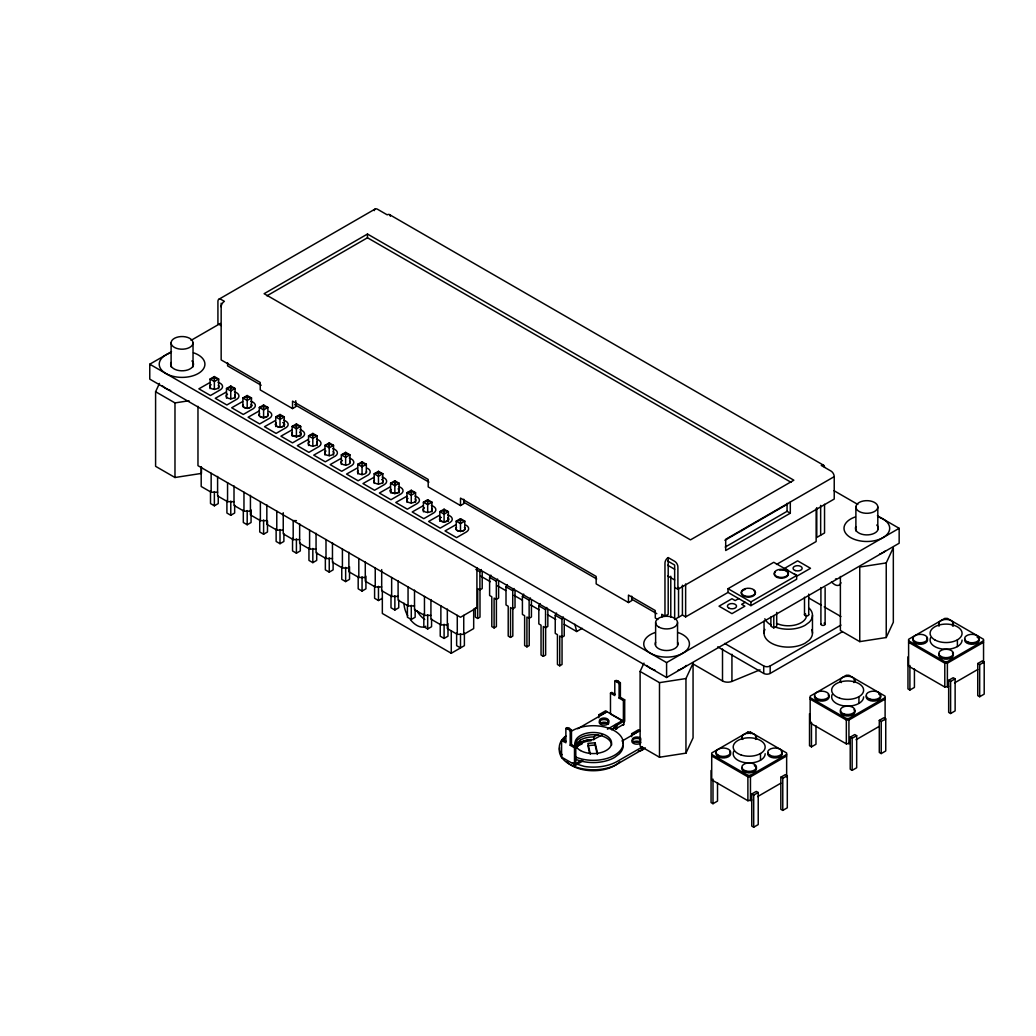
<?xml version="1.0" encoding="UTF-8"?>
<svg xmlns="http://www.w3.org/2000/svg" width="1036" height="1036" viewBox="0 0 1036 1036"><rect width="100%" height="100%" fill="white"/><g stroke="black" fill="none" stroke-linecap="round" stroke-linejoin="round"><path stroke-width="1.5" d="M214.348 379.021L214.374 376.56L218.661 379.034L218.661 388.668M230.756 388.5L230.782 386.04L235.068 388.513L235.068 398.148M251.476 406.008L251.476 397.979L247.19 395.506L247.19 408.482M267.884 415.488L267.884 407.459L263.597 404.985L263.597 417.961M279.979 416.925L280.005 414.465L284.291 416.925L284.291 426.56M296.387 426.392L296.413 423.931L300.699 426.405L300.699 436.039M312.794 435.871L312.833 433.411L317.107 435.884L317.107 445.506M329.202 445.338L329.241 442.877L333.514 445.35L333.514 454.985M345.623 454.817L345.648 452.356L349.922 454.83L349.922 462.859M366.33 472.325L366.33 464.296L362.056 461.823L362.056 474.799M382.75 483.411L382.75 473.776L378.464 471.302L378.464 484.278M394.845 483.229L394.871 480.769L399.158 483.242L399.158 492.877M411.253 492.709L411.279 490.248L415.565 492.722L415.565 502.356M427.661 502.175L427.687 499.728L431.973 502.188L431.973 511.823M444.068 511.654L444.094 509.194L448.381 511.667L448.381 521.302M460.476 521.134L460.502 518.673L464.788 521.147L464.788 529.163M608.495 721.211L607.834 720.59A4.856 2.81 0 0 0 600.116 720.693L599.507 721.341A4.856 2.81 0 0 0 604.169 725.148A4.856 2.81 0 0 0 608.495 721.211L608.598 720.46A4.597 2.655 0 0 0 603.612 718.039L602.447 718.194A4.597 2.655 0 0 0 599.443 720.914A4.597 2.655 0 0 0 603.224 723.296L604.415 723.335A4.597 2.655 0 0 0 608.598 720.46M201.45 467.068L201.45 473.413L174.98 477.505L155.594 466.317L155.594 391.725L159.466 383.385M685.962 753.146L685.962 678.554L693.058 663.26L693.058 737.865L685.962 753.146L659.492 757.238L640.106 746.049L640.106 671.457L643.978 663.118M886.233 637.529L886.233 562.924L893.33 547.643L893.33 622.235L886.233 637.529L859.75 641.621L840.377 630.432L840.377 576.469M479.992 588.862L479.992 617.132L477.7 618.453L477.7 588.616L479.901 589.885L479.901 571.794L481.196 569.554M496.399 598.329L496.399 626.599L494.107 627.933L491.802 626.599L491.802 596.762L489.601 595.48L489.601 577.389L490.883 575.148M494.107 627.933L494.107 598.096L496.322 599.365L496.322 581.274L497.604 579.033M512.82 607.808L512.82 636.078L510.515 637.399L508.21 636.078L508.21 606.241L506.008 604.959L506.008 586.868L507.303 584.628M510.515 637.399L510.515 607.562L512.729 608.844L512.729 590.74L514.011 588.5M529.228 617.275L529.228 645.545L526.923 646.878L524.63 645.545L524.63 615.708L522.416 614.439L522.416 596.335L523.711 594.094M526.923 646.878L526.923 617.042L529.137 618.311L529.137 600.22L530.419 597.979M545.635 626.754L545.635 655.024L543.33 656.345L541.038 655.024L541.038 625.187L538.824 623.905L538.824 605.814L540.119 603.574M543.33 656.345L543.33 626.508L545.545 627.79L545.545 609.686L546.84 607.446M562.043 636.221L562.043 664.49L559.738 665.824L557.446 664.49L557.446 634.654L555.231 633.385L555.231 615.28L556.526 613.04M559.738 665.824L559.738 635.987L561.952 637.257L561.952 619.165L563.247 616.925M597.966 734.653L593.291 736.946A18.272 10.554 0 0 0 580.367 740.041L575.64 744.767L575.64 747.448L580.367 742.721A18.272 10.554 0 0 1 593.291 739.626L602.033 734.99M623.789 722.727L624.695 721.173L624.695 699.831L620.383 697.345L619.088 698.083L619.088 683.669A7.925 4.571 60 0 0 614.788 681.183L614.788 695.596L610.476 693.11L610.476 713.998L623.4 721.457L623.4 700.569L619.088 698.083M218.868 299.262L375.2 209M367.482 234.032L264.115 293.706L690.481 539.873L793.848 480.199L367.482 234.032L367.482 237.762L791.051 482.31M266.912 295.83L367.482 237.762M877.401 515.76L899.157 528.308L899.157 543.24L666.588 677.505L149.767 379.124L149.767 364.206L171.51 351.657M191.051 340.365L220.37 323.439M214.374 376.56L210.088 379.034L210.088 388.668M230.782 386.04L226.495 388.513L226.495 398.148M247.19 395.506L242.903 397.979L242.903 406.008M263.597 404.985L259.324 407.459L259.324 415.488M280.005 414.465L275.731 416.925L275.731 426.56M221.16 303.224L221.16 359.919L260.243 382.478L260.243 389.937L292.541 408.585L295.765 406.721L295.765 400.751M296.413 423.931L292.139 426.405L292.139 436.039M312.833 433.411L308.547 435.884L308.547 445.506M210.502 490.935L210.502 503.561L214.374 505.801L218.246 503.561L218.246 495.661M329.241 442.877L324.954 445.35L324.954 454.985M226.91 500.401L226.91 513.027L230.782 515.268L234.654 513.027L234.654 505.141M345.648 452.356L341.362 454.83L341.362 464.452M243.318 509.88L243.318 522.507L247.19 524.747L251.062 522.507L251.062 509.88M362.056 461.823L357.77 464.296L357.77 473.931M259.725 519.347L259.725 531.986L263.597 534.213L267.482 531.986L267.482 520.927M378.464 471.302L374.177 473.776L374.177 483.411M276.133 528.826L276.133 541.452L280.005 543.693L283.89 541.452L283.89 533.566M394.871 480.769L390.585 483.242L390.585 492.877M292.541 538.293L292.541 550.932L296.413 553.172L300.298 550.932L300.298 543.032M411.279 490.248L406.993 492.722L406.993 502.356M308.948 547.772L308.948 560.398L312.833 562.639L316.705 560.398L316.705 552.512M427.687 499.728L423.413 502.188L423.413 511.823M325.356 557.238L325.356 569.878L329.241 572.118L333.113 569.878L333.113 561.978M444.094 509.194L439.821 511.667L439.821 521.302M292.541 408.585L292.541 401.126L428.205 479.448L428.205 486.92L460.502 505.568L463.74 503.703L463.74 499.222M341.763 566.718L341.763 579.344L345.648 581.585L349.52 579.344L349.52 566.718M460.502 518.673L456.228 521.147L456.228 529.163M358.184 576.184L358.184 588.824L362.056 591.064L365.928 588.824L365.928 576.184M374.592 585.664L374.592 598.29L378.464 600.53L382.336 598.29M390.999 595.143L390.999 607.769L394.871 610.01L398.743 607.769L398.743 599.87M407.407 604.61L407.407 617.249L411.279 619.476L415.151 617.249L415.151 609.349M479.901 589.885L482.206 588.565L482.206 571.626M423.815 614.089L423.815 626.715L427.687 628.956L431.572 626.715L431.572 618.816M496.322 599.365L498.614 598.031L498.614 581.105M440.222 623.555L440.222 636.195L444.094 638.422L447.979 636.195L447.979 623.555M447.332 609.064L447.332 628.58L457.277 634.33L463.74 634.33L473.685 628.58L473.685 609.064M512.729 608.844L515.021 607.51L515.021 590.572M382.336 590.403L382.336 613.467L451.269 653.263L460.308 648.044M456.63 633.035L456.63 645.661L460.502 647.901L464.387 645.661L464.387 633.035M529.137 618.311L531.429 616.99L531.429 600.051M545.545 627.79L547.837 626.456L547.837 609.531M824.539 467.327A4.571 2.642 -60 0 0 821.302 465.462L831.001 471.056A4.571 2.642 60 0 1 834.226 476.651L725.692 539.316L725.692 550.505L790.3 513.208L790.3 502.02M724.915 540.261L787.723 504.001M561.952 637.257L564.244 635.936L564.244 618.997M564.141 624.294L576.676 631.533L582.206 628.334M460.502 505.568L460.502 498.109L596.166 576.43L596.166 583.89L628.463 602.538L631.701 600.673L631.701 596.192M725.213 547.06L787.062 511.344L790.3 513.208M674.656 587.425L677.894 589.29L834.226 499.041L834.226 476.651M661.745 617.275L661.745 614.283L664.97 616.148L668.194 614.283L668.194 557.588L674.656 561.318A4.571 2.642 60 0 1 677.894 566.912L677.894 589.29M728.023 592.424L728.023 588.694L773.762 562.289L796.658 575.511L796.658 579.241L750.919 605.646L728.023 592.424L685.638 616.899L682.413 615.034L674.656 619.502L674.656 565.047L667.663 561.007M776.495 564.439L816.135 541.556L816.135 508.598M738.681 598.588L735.197 600.595L731.96 598.73L719.036 606.189L731.96 613.649L744.884 606.189L741.647 604.325L745.143 602.317M728.023 588.694L750.919 601.916L796.658 575.511M614.788 681.183L616.07 680.432A7.925 4.571 60 0 1 620.383 682.918L620.383 697.345M616.938 681.921L618.233 681.183M619.088 683.669L620.383 682.918M610.476 693.11L611.771 692.372L614.995 694.237M149.767 364.206L666.588 662.587L899.157 528.308M562.367 757.847A1.515 0.881 -60 0 1 561.577 757.109L561.577 740.3L565.876 742.786L565.876 728.399L567.171 727.66A7.343 4.235 60 0 1 571.483 730.147L571.483 744.521L575.783 747.008L575.783 763.571L581.313 760.385M568.039 729.111L569.321 728.36M565.876 728.399A7.343 4.235 60 0 1 570.188 730.885L571.483 730.147M598.847 714.749L605.659 710.813L606.954 711.564L600.142 715.5L598.847 714.749L598.847 717.728M623.4 700.569L624.695 699.831M577.661 728.774L607.07 711.784L623.75 721.263L623.75 724.242A1.826 1.049 60 0 1 622.455 724.993M561.577 740.3L562.872 739.549L566.096 741.413M570.188 730.885L570.188 745.272L571.483 744.521M770.888 617.003L770.888 626.197L773.788 627.881L776.702 626.197L776.702 612.38M570.188 745.272L574.501 747.759L575.783 747.008M607.446 729.189L622.455 720.512M611.771 729.668L614.348 728.178L614.348 726.689L615.643 727.427L615.643 724.449L616.938 725.187L623.75 721.263M611.499 729.525L615.552 727.181M614.348 728.178L615.643 728.917L623.75 724.242M561.577 757.109L575.563 765.19L583.009 760.89M631.662 733.695L638.474 729.771L639.769 730.51L632.957 734.446L631.662 733.695L631.662 736.687M622.312 740.895L639.898 730.73M724.669 643.421L763.713 665.967A4.571 2.642 0 0 0 770.175 665.967L840.947 625.096M642.54 746.814L617.326 761.369A33.981 19.619 0 0 1 584.498 766.446L572.416 762.768M717.702 646.852L763.713 673.426A4.571 2.642 0 0 0 770.175 673.426L842.333 631.766M645.337 747.888L617.326 764.05A33.981 19.619 0 0 1 578.256 767.78A33.981 19.619 0 0 1 559.595 747.616M786.648 776.754L786.648 752.978L750.465 732.089L747.888 732.089L711.706 752.978L711.706 779.836L747.888 800.724L751.76 799.973M711.706 754.467L747.888 775.355L750.465 775.355L786.648 754.467M810.165 697.629L846.334 718.518L848.924 718.518L885.107 697.629M908.611 640.792L944.793 661.667L947.383 661.667L983.552 640.792M786.648 755.956L750.465 776.845L747.888 776.845L711.706 755.956M885.107 699.119L848.924 720.007L846.334 720.007L810.165 699.119M983.552 642.281L947.383 663.169L944.793 663.169L908.611 642.281M711.059 770.512L711.059 802.589L713.001 803.703L717.521 801.087L717.521 782.659M809.517 713.662L809.517 745.739L811.46 746.865L815.98 744.249L815.98 725.822M907.963 656.824L907.963 688.901L909.906 690.015L914.425 687.412L914.425 668.984M751.76 794.003L756.28 791.4L758.222 792.514L758.222 824.591L753.703 827.194L751.76 826.08L751.76 794.003L753.703 795.13L758.222 792.514M780.833 777.22L785.353 774.604L787.295 775.731L787.295 807.808L782.776 810.411L780.833 809.297L780.833 777.22L782.776 778.334L787.295 775.731M850.219 737.166L854.739 734.55L856.681 735.677L856.681 767.754L852.149 770.357L850.219 769.243L850.219 737.166L852.149 738.279L856.681 735.677M879.292 720.383L883.812 717.767L885.741 718.893L885.741 750.97L881.222 753.573L879.292 752.46L879.292 720.383L881.222 721.496L885.741 718.893M948.665 680.328L953.185 677.712L955.127 678.826L955.127 710.903L950.608 713.519L948.665 712.392L948.665 680.328L950.608 681.442L955.127 678.826M977.738 663.532L982.257 660.929L984.2 662.043L984.2 694.12L979.68 696.736L977.738 695.609L977.738 663.532L979.68 664.659L984.2 662.043M757.653 796.58L780.833 783.19M885.107 719.903L885.107 696.14L848.924 675.252L846.334 675.252L810.165 696.14L810.165 722.986L846.334 743.874L850.219 743.136M856.099 739.73L879.292 726.353M983.552 663.066L983.552 639.29L947.383 618.401L944.793 618.401L908.611 639.29L908.611 666.148L944.793 687.036L948.665 686.285M954.557 682.892L977.738 669.502M209.816 382.608L198.873 388.824L210.463 395.519L220.5 389.717A8.223 4.753 0 0 0 221.212 383.955L219.8 383.022A8.223 4.753 0 0 0 218.026 382.323M226.224 392.087L215.281 398.303L226.871 404.985L236.907 399.197A8.223 4.753 0 0 0 234.434 391.802M242.631 401.554L231.688 407.77L243.279 414.465L253.315 408.663A8.223 4.753 0 0 0 250.841 401.269M259.039 411.033L248.109 417.249L259.686 423.931L269.723 418.143A8.223 4.753 0 0 0 269.023 411.434M275.446 420.499L264.517 426.715L276.094 433.411L286.13 427.609A8.223 4.753 0 0 0 283.657 420.215M291.854 429.979L280.924 436.195L292.502 442.877L302.551 437.088A8.223 4.753 0 0 0 300.064 429.694M308.262 439.445L297.332 445.674L308.909 452.356L318.959 446.555A8.223 4.753 0 0 0 316.472 439.16M324.669 448.925L313.74 455.141L325.317 461.836L335.366 456.034A8.223 4.753 0 0 0 332.88 448.64M341.09 458.391L330.147 464.62L341.725 471.302L351.774 465.501A8.223 4.753 0 0 0 349.287 458.106M357.498 467.871L346.555 474.087L358.145 480.782L368.181 474.98A8.223 4.753 0 0 0 367.482 468.285M373.905 477.35L362.963 483.566L374.553 490.248L384.589 484.459A8.223 4.753 0 0 0 382.116 477.052M390.313 486.816L379.37 493.032L390.96 499.728L400.997 493.926A8.223 4.753 0 0 0 398.523 486.531M406.721 496.296L395.778 502.512L407.368 509.194L417.404 503.405A8.223 4.753 0 0 0 414.931 496.011M423.128 505.762L412.198 511.978L423.776 518.673L433.812 512.872A8.223 4.753 0 0 0 431.339 505.477M439.536 515.242L428.606 521.458L440.183 528.14L450.22 522.351A8.223 4.753 0 0 0 447.746 514.957M455.944 524.708L445.014 530.937L456.591 537.619L466.627 531.818A8.223 4.753 0 0 0 465.928 525.122M693.123 663.998L722.506 680.963A7.317 4.222 0 0 0 731.934 681.416L760.01 669.839M214.348 377.92L210.088 379.034L214.374 381.507L218.661 379.034L214.348 377.92L214.374 389.536M230.756 387.399L226.495 388.513L230.782 390.986L235.068 388.513L230.756 387.399L230.782 399.015M279.979 415.812L275.731 416.925L280.005 419.399L284.291 416.925L279.979 415.812L280.005 427.428M296.387 425.291L292.139 426.405L296.413 428.878L300.699 426.405L296.387 425.291L296.413 436.907M312.794 434.77L308.547 435.884L312.833 438.357L317.107 435.884L312.794 434.77L312.833 446.374M329.202 444.237L324.954 445.35L329.241 447.824L333.514 445.35L329.202 444.237L329.241 455.853M345.623 453.716L341.362 454.83L345.648 457.303L349.922 454.83L345.623 453.716L345.648 465.319M394.845 482.128L390.585 483.242L394.871 485.716L399.158 483.242L394.845 482.128L394.871 493.745M411.253 491.608L406.993 492.722L411.279 495.195L415.565 492.722L411.253 491.608L411.279 503.224M427.661 501.074L423.413 502.188L427.687 504.661L431.973 502.188L427.661 501.074L427.687 512.69M444.068 510.554L439.821 511.667L444.094 514.141L448.381 511.667L444.068 510.554L444.094 522.17M460.476 520.033L456.228 521.147L460.502 523.607L464.788 521.147L460.476 520.033L460.502 531.636M155.594 391.725L174.98 402.913L188.992 400.751M886.233 562.924L859.75 567.029L859.75 641.621M640.106 671.457L659.492 682.646L685.962 678.554M597.63 753.781L595.13 742.799L587.878 743.356L590.39 754.337M597.28 754.454L595.13 745.039L587.878 745.583L589.665 753.431M201.191 466.964L201.191 486.48L211.15 492.217L217.599 492.217M217.599 476.43L217.599 495.946L227.557 501.696L234.006 501.696M234.006 485.91L234.006 505.426L243.965 511.162L250.427 511.162M250.427 495.376L250.427 514.892L260.373 520.642L266.835 520.642M296.413 520.642L293.188 520.642L293.188 539.588L299.65 539.588M266.835 504.856L266.835 524.371L276.78 530.121L283.242 530.121M299.65 523.802L299.65 543.317L309.596 549.067L316.058 549.067M316.058 533.268L316.058 552.797L326.003 558.534L332.465 558.534M332.465 542.747L332.465 562.263L342.411 568.013L348.873 568.013M348.873 552.227L348.873 571.742L358.819 577.479L365.281 577.479M365.281 561.693L365.281 581.209L375.239 586.959L381.688 586.959M381.688 569.593L381.688 590.688L391.647 596.425L398.096 596.425M398.096 580.639L398.096 600.155L408.055 605.905L414.517 605.905M414.517 590.119L414.517 609.634L424.462 615.384L430.924 615.384M430.924 599.585L430.924 619.114L440.87 624.85L447.332 624.85M389.471 214.594L823.594 465.242M834.058 490.727L857.834 504.454M787.904 570.163L784.679 568.298L797.603 560.839L810.515 568.298L797.603 575.757L794.366 573.892M808.857 598.044L821.406 605.283M824.203 606.889L840.934 616.549M667.663 565.229L674.656 569.269M667.663 575.925L674.656 579.966M221.16 325.602L217.923 323.737L217.923 301.359A4.571 2.642 60 0 1 221.16 299.495L224.385 301.359A4.429 2.564 -60 0 0 221.16 306.837M261.163 385.25L227.609 365.889L227.609 362.742M294.716 404.623L428.93 482.116M463.882 502.292L596.684 578.969M631.636 599.145L656.798 613.675M657.86 619.502L655.283 618.013L655.283 610.554L628.463 595.078L628.463 602.538M475.874 569.463L479.901 571.794M489.601 577.389L496.322 581.274M506.008 586.868L512.729 590.74M522.416 596.335L529.137 600.22M538.824 605.814L545.545 609.686M555.231 615.28L561.952 619.165M480.587 576.055L490.326 581.675M497.293 585.703L505.646 590.52M514.011 595.35L522.364 600.168M530.717 604.998L539.07 609.815M547.435 614.646L555.788 619.463M477.7 618.453L475.394 617.132L475.394 607.705M293.188 539.588L283.242 533.851L283.242 512.742M562.095 754.843L560.463 752.576A33.981 19.619 0 0 1 565.798 735.961M574.889 624.281L576.676 631.533M979.68 664.659L979.68 696.736M957.393 639.86L957.393 646.568M950.608 681.442L950.608 713.519M947.383 661.667L947.383 687.036M944.793 661.667L944.793 687.036M909.906 665.449L909.906 690.015M881.222 721.496L881.222 753.573M877.816 506.98A10.969 6.333 0 0 1 861.369 512.457A10.969 6.333 0 0 1 861.369 501.502A10.969 6.333 0 0 1 877.816 506.98L877.816 529.357M858.935 696.697L858.935 703.405M855.891 506.98L855.891 530.963M852.149 738.279L852.149 770.357M848.924 718.518L848.924 743.874M846.334 718.518L846.334 743.874M825.122 587.723L825.122 624.19M824.539 504.247L824.539 532.97L816.782 537.451L816.782 507.64M820.913 587.554L820.913 624.19M820.654 505.4L820.654 535.211M812.47 615.345L812.47 633.242M811.46 722.286L811.46 746.865M808.715 594.107L808.715 614.711M804.506 597.202L804.506 614.711M787.062 503.354L787.062 511.344M782.776 778.334L782.776 810.411M773.788 615.591L773.788 627.881M770.175 665.967L770.175 673.426M764.05 621.108L764.05 633.035M763.713 665.967L763.713 673.426M760.489 753.535L760.489 760.256M753.703 795.13L753.703 827.194M750.919 601.916L750.919 605.646M750.465 732.089L750.465 733.579M750.465 775.355L750.465 800.724M747.888 732.089L747.888 733.579M747.888 775.355L747.888 800.724M731.934 654.234L731.934 681.416M722.506 648.989L722.506 680.963M713.001 779.124L713.001 803.703M685.638 583.941L685.638 616.899M682.413 585.223L682.413 615.034M678.541 587.451L678.541 617.275M677.544 622.597L677.544 644.975M670.784 576.236L670.784 617.042M666.588 662.587L666.588 677.505M664.97 616.148L664.97 563.079A4.429 2.564 -60 0 1 668.194 557.588M659.492 682.646L659.492 757.238M655.62 622.597L655.62 644.975M643.291 747.862L643.291 749.365A9.13 5.271 0 0 1 639.199 750.724M616.938 725.187L616.938 728.178A1.826 1.049 60 0 1 615.643 728.917M595.13 742.799L595.13 745.039M593.913 736.997L593.913 739.678M580.367 740.041L580.367 742.721M577.466 742.216L577.466 744.91M574.501 747.759L574.501 764.568A1.515 0.881 -60 0 0 575.563 765.19M476.923 567.676L476.923 607.769L460.502 617.249L197.967 465.669L197.967 406.319M463.74 615.384L463.74 634.33M460.502 633.695L460.502 647.901M457.277 615.384L457.277 634.33M451.269 630.872L451.269 653.263M444.094 624.216L444.094 638.422M440.87 605.905L440.87 624.85M427.687 614.749L427.687 628.956M424.462 596.425L424.462 615.384M411.279 605.27L411.279 619.476M408.055 586.959L408.055 605.905M394.871 595.791L394.871 610.01M391.647 577.479L391.647 596.425M378.464 586.324L378.464 600.53M375.239 568.013L375.239 586.959M362.056 576.845L362.056 591.064M358.819 558.534L358.819 577.479M345.648 567.378L345.648 581.585M342.411 549.067L342.411 568.013M329.241 557.899L329.241 572.118M326.003 539.588L326.003 558.534M312.833 548.433L312.833 562.639M309.596 530.121L309.596 549.067M296.413 538.953L296.413 553.172M280.005 529.487L280.005 543.693M276.78 511.162L276.78 530.121M263.597 520.007L263.597 534.213M260.373 501.696L260.373 520.642M247.19 510.541L247.19 524.747M243.965 492.217L243.965 511.162M230.782 501.061L230.782 515.268M227.557 482.75L227.557 501.696M214.374 491.582L214.374 505.801M211.15 473.271L211.15 492.217M193.033 342.864A10.969 6.333 0 0 1 176.586 348.355A10.969 6.333 0 0 1 176.586 337.386A10.969 6.333 0 0 1 193.033 342.864L193.033 366.848M174.98 402.913L174.98 477.505M171.108 342.864L171.108 366.848M811.693 629.616A24.216 13.973 0 0 1 809.142 640.222L805.257 643.097A24.216 13.973 0 0 1 776.003 645.195A24.216 13.973 0 0 1 764.918 629.422M806.539 615.242A18.272 10.554 0 0 1 795.985 624.799A18.272 10.554 0 0 1 776.508 623.322M809.31 608.339A24.216 13.973 0 0 1 809.142 622.312L805.257 625.2A24.216 13.973 0 0 1 776.003 627.298M771.017 625.045A24.216 13.973 0 0 1 764.827 618.764M753.638 590.365A7.084 4.092 0 0 1 752.576 596.36A7.084 4.092 0 0 1 742.333 595.221A7.084 4.092 0 0 1 745.169 589.419M785.12 570.655A7.058 4.079 0 0 1 787.269 576.288A7.058 4.079 0 0 1 777.518 577.531A7.058 4.079 0 0 1 775.368 571.898M779.797 570.111A7.058 4.079 0 0 1 783.449 570.214M390.378 216.226A4.571 2.642 -60 0 0 387.179 214.828L377.493 209.233A4.571 2.642 60 0 0 374.294 210.632M678.01 632.517A22.844 13.183 0 0 1 684.084 652.408A22.844 13.183 0 0 1 649.093 652.408A22.844 13.183 0 0 1 655.166 632.517M885.56 550.789A22.844 13.183 0 0 1 879.538 554.195M686.363 665.449A22.844 13.183 0 0 1 678.01 670.279M655.166 670.279A22.844 13.183 0 0 1 646.801 665.449M677.622 642.229A11.422 6.592 0 0 1 666.588 650.53A11.422 6.592 0 0 1 655.555 642.229M878.269 516.899A22.844 13.183 0 0 1 884.343 536.79A22.844 13.183 0 0 1 849.352 536.79A22.844 13.183 0 0 1 855.425 516.899M876.741 525.019A11.422 6.592 0 0 1 868.336 534.848A11.422 6.592 0 0 1 855.814 526.612M170.655 390.546A22.844 13.183 0 0 1 162.289 385.716M193.486 352.784A22.844 13.183 0 0 1 199.572 372.675A22.844 13.183 0 0 1 164.569 372.675A22.844 13.183 0 0 1 170.655 352.784M191.958 360.904A11.422 6.592 0 0 1 183.566 370.746A11.422 6.592 0 0 1 171.044 362.496M398.07 488.914A4.571 2.642 0 0 1 398.342 492.476A4.571 2.642 0 0 1 392.23 492.942A4.571 2.642 0 0 1 390.883 489.458M448.031 517.883A4.571 2.642 0 0 1 446.684 521.354A4.571 2.642 0 0 1 440.572 520.901A4.571 2.642 0 0 1 440.844 517.34M267.987 414.309A4.571 2.642 0 0 1 262.976 417.599A4.571 2.642 0 0 1 259.622 413.675M218.298 385.25A4.571 2.642 0 0 1 217.573 388.435A4.571 2.642 0 0 1 212.056 388.85L211.124 388.435A4.571 2.642 0 0 1 211.111 384.706M283.216 422.597A4.571 2.642 0 0 1 283.476 426.159A4.571 2.642 0 0 1 277.363 426.625A4.571 2.642 0 0 1 276.029 423.141M251.113 404.195A4.571 2.642 0 0 1 247.759 408.132A4.571 2.642 0 0 1 242.748 404.83M299.624 432.077A4.571 2.642 0 0 1 299.896 435.638A4.571 2.642 0 0 1 293.771 436.091A4.571 2.642 0 0 1 292.437 432.621A4.416 2.551 0 0 0 296.387 436.48A4.416 2.551 0 0 0 300.207 432.659M316.757 442.087A4.571 2.642 0 0 1 315.423 445.571A4.571 2.642 0 0 1 309.298 445.104A4.571 2.642 0 0 1 309.57 441.543M234.706 394.729A4.571 2.642 0 0 1 233.372 398.2A4.571 2.642 0 0 1 227.26 397.733A4.571 2.642 0 0 1 227.519 394.172M464.439 527.35A4.571 2.642 0 0 1 460.476 531.313A4.416 2.551 0 0 1 456.216 528.01M456.526 527.35A4.571 2.642 0 0 0 460.476 531.313A4.416 2.551 0 0 0 464.737 528.01M333.165 451.566A4.571 2.642 0 0 1 331.831 455.05A4.571 2.642 0 0 1 325.705 454.584A4.571 2.642 0 0 1 325.977 451.023M431.623 508.404A4.571 2.642 0 0 1 430.277 511.888A4.571 2.642 0 0 1 424.164 511.421A4.571 2.642 0 0 1 424.436 507.86M349.572 461.033A4.571 2.642 0 0 1 348.238 464.516A4.571 2.642 0 0 1 342.113 464.05A4.571 2.642 0 0 1 342.385 460.489M415.203 498.938A4.571 2.642 0 0 1 413.869 502.408A4.571 2.642 0 0 1 407.757 501.942A4.571 2.642 0 0 1 408.029 498.394M366.433 471.147A4.571 2.642 0 0 1 361.435 474.449A4.571 2.642 0 0 1 358.067 470.512M381.662 479.435A4.571 2.642 0 0 1 381.934 482.996A4.571 2.642 0 0 1 375.809 483.462A4.571 2.642 0 0 1 374.475 479.992M251.424 404.856A4.416 2.551 0 0 1 247.164 408.067A4.416 2.551 0 0 1 242.903 404.856M267.832 414.335A4.416 2.551 0 0 1 263.571 417.534A4.416 2.551 0 0 1 259.311 414.335M283.1 422.662A4.416 2.551 0 0 1 283.359 426.107A4.416 2.551 0 0 1 277.454 426.547A4.416 2.551 0 0 1 276.159 423.193M398.666 489.51A4.416 2.551 0 0 1 394.845 493.33A4.416 2.551 0 0 1 391.025 489.51M447.889 517.922A4.416 2.551 0 0 1 446.607 521.289A4.416 2.551 0 0 1 440.688 520.836A4.416 2.551 0 0 1 440.947 517.404M781.351 751.618A7.304 4.222 0 0 1 775.977 757.912A7.304 4.222 0 0 1 767.961 752.628M741.867 738.81A7.304 4.222 0 0 1 742.113 737.71M755.503 736.7A7.304 4.222 0 0 1 756.487 738.81M765.164 753.729A15.993 9.233 0 0 1 747.085 762.872A15.993 9.233 0 0 1 733.734 751.333M742.851 739.419A7.304 4.222 0 0 1 749.183 733.087A7.304 4.222 0 0 1 755.503 739.419M754.35 765.656A7.304 4.222 0 0 1 751.074 772.714A7.304 4.222 0 0 1 742.113 767.547M729.668 751.618A7.304 4.222 0 0 1 724.293 757.912A7.304 4.222 0 0 1 716.277 752.628M878.645 693.9A7.304 4.222 0 0 1 875.368 700.958A7.304 4.222 0 0 1 866.407 695.791M840.325 681.96A7.304 4.222 0 0 1 840.572 680.872M853.962 679.849A7.304 4.222 0 0 1 854.946 681.96M863.623 696.878A15.993 9.233 0 0 1 845.544 706.034A15.993 9.233 0 0 1 832.193 694.496M841.297 682.582A7.304 4.222 0 0 1 847.629 676.249A7.304 4.222 0 0 1 853.962 682.582M853.962 709.686A7.304 4.222 0 0 1 848.588 715.98A7.304 4.222 0 0 1 840.572 710.709M828.127 694.767A7.304 4.222 0 0 1 822.739 701.061A7.304 4.222 0 0 1 814.736 695.791M977.09 637.062A7.304 4.222 0 0 1 973.814 644.12A7.304 4.222 0 0 1 964.866 638.953M952.421 623.012A7.304 4.222 0 0 1 953.146 626.21M939.03 626.21A7.304 4.222 0 0 1 939.03 624.035M962.068 640.041A15.993 9.233 0 0 1 944.003 649.196A15.993 9.233 0 0 1 930.639 637.645M939.03 624.721A7.304 4.222 0 0 1 947.033 619.45A7.304 4.222 0 0 1 952.421 625.744M952.421 652.848A7.304 4.222 0 0 1 947.033 659.142A7.304 4.222 0 0 1 939.03 653.871M926.572 637.93A7.304 4.222 0 0 1 921.198 644.224A7.304 4.222 0 0 1 913.182 638.953M572.092 730.781A29.979 17.314 0 0 1 613.351 730.16A29.979 17.314 0 0 1 616.601 753.91A29.979 17.314 0 0 1 575.679 757.031M563.429 741.517A29.979 17.314 0 0 1 565.591 736.402M623.271 745.26A29.979 17.314 0 0 1 619.256 753.91L614.49 757.497A29.979 17.314 0 0 1 575.679 759.258M622.247 740.779A29.979 17.314 0 0 1 623.167 743.757M642.398 748.329A9.13 5.271 0 0 1 641.401 748.704M576.366 747.513A19.542 11.279 0 0 1 578.321 745.907M579.474 745.182A19.542 11.279 0 0 1 582.09 743.913M576.366 745.272A19.542 11.279 0 0 1 588.241 740.015L590.766 739.833L590.986 740.805L588.681 740.973A17.832 10.295 0 0 0 577.855 745.778M640.792 740.947A4.571 2.642 0 0 1 638.021 742.177L636.829 742.268A4.571 2.642 0 0 1 632.879 738.318A4.571 2.642 0 0 1 640.792 738.318M600.116 723.387A4.856 2.81 0 0 1 608.495 723.892M643.77 748.445A7.304 4.222 0 0 1 638.318 751.255M640.624 743.162A4.96 2.862 0 0 1 634.718 743.9L633.631 743.485A4.96 2.862 0 0 1 632.348 740.08M633.048 739.458A4.96 2.862 0 0 1 635.159 738.603L636.428 738.448A4.96 2.862 0 0 1 640.908 739.678M619.645 761.939A30.432 17.56 0 0 1 566.938 761.939M633.048 742.139A4.96 2.862 0 0 1 640.908 742.359M575.019 745.376A18.272 10.554 0 0 1 593.097 734.705A18.272 10.554 0 0 1 611.564 745.143M425.848 626.275A18.091 10.438 60 0 1 410.411 619.709M407.757 615.837A18.091 10.438 60 0 1 404.014 603.224M424.734 619.463A18.091 10.438 60 0 1 416.796 610.618M840.947 582.685A9.13 5.271 60 0 1 831.481 581.753M836 578.761A2.098 1.217 60 0 1 835.456 579.072M824.073 623.141A2.098 1.217 0 0 1 824.928 624.708A2.098 1.217 0 0 1 822.299 625.33A2.098 1.217 0 0 1 820.991 623.879M808.637 614.4A2.098 1.217 0 0 1 807.329 615.85A2.098 1.217 0 0 1 804.7 615.229A2.098 1.217 0 0 1 805.555 613.662M251.476 397.979L247.19 400.453L242.903 397.979L247.164 396.866L251.476 397.979M267.884 407.459L263.597 409.932L259.324 407.459L263.571 406.345L267.884 407.459M366.33 464.296L362.056 466.77L357.77 464.296L362.03 463.183L366.33 464.296M382.75 473.776L378.464 476.249L374.177 473.776L378.438 472.662L382.75 473.776M658.831 627.078A10.969 6.333 0 0 0 677.168 624.242A10.969 6.333 0 0 0 663.752 616.485A10.969 6.333 0 0 0 658.831 627.078M744.47 595.752A7.084 4.092 0 0 0 755.425 592.566A7.084 4.092 0 0 0 745.169 588.681A7.084 4.092 0 0 0 744.47 595.752M777.518 576.793A7.058 4.079 0 0 0 788.37 573.53A7.058 4.079 0 0 0 778.062 569.735A7.058 4.079 0 0 0 777.518 576.793M795.311 570.577A4.571 2.642 0 0 0 802.162 568.298A4.571 2.642 0 0 0 795.311 566.019A4.571 2.642 0 0 0 795.311 570.577M728.735 608.054A4.571 2.642 0 0 0 736.376 606.876A4.571 2.642 0 0 0 730.781 603.638A4.571 2.642 0 0 0 728.735 608.054M741.18 754.998A15.993 9.233 0 0 0 765.164 747.008A15.993 9.233 0 0 0 741.18 739.018A15.993 9.233 0 0 0 741.18 754.998M769.852 755.218A7.304 4.222 0 0 0 782.076 753.327A7.304 4.222 0 0 0 773.128 748.16A7.304 4.222 0 0 0 769.852 755.218M745.519 770.81A7.304 4.222 0 0 0 756.487 767.145A7.304 4.222 0 0 0 745.519 763.493A7.304 4.222 0 0 0 745.519 770.81M718.168 755.218A7.304 4.222 0 0 0 730.393 753.327A7.304 4.222 0 0 0 721.444 748.16A7.304 4.222 0 0 0 718.168 755.218M839.639 698.16A15.993 9.233 0 0 0 863.623 690.17A15.993 9.233 0 0 0 839.639 682.18A15.993 9.233 0 0 0 839.639 698.16M869.813 699.041A7.304 4.222 0 0 0 880.781 695.389A7.304 4.222 0 0 0 869.813 691.737A7.304 4.222 0 0 0 869.813 699.041M843.977 713.959A7.304 4.222 0 0 0 854.946 710.308A7.304 4.222 0 0 0 843.977 706.656A7.304 4.222 0 0 0 843.977 713.959M816.627 698.368A7.304 4.222 0 0 0 828.852 696.477A7.304 4.222 0 0 0 819.903 691.31A7.304 4.222 0 0 0 816.627 698.368M934.783 639.86A15.993 9.233 0 0 0 961.525 635.715A15.993 9.233 0 0 0 941.944 624.41A15.993 9.233 0 0 0 934.783 639.86M968.272 642.203A7.304 4.222 0 0 0 979.24 638.552A7.304 4.222 0 0 0 968.272 634.9A7.304 4.222 0 0 0 968.272 642.203M940.921 656.448A7.304 4.222 0 0 0 953.146 654.558A7.304 4.222 0 0 0 944.197 649.391A7.304 4.222 0 0 0 940.921 656.448M915.073 641.53A7.304 4.222 0 0 0 927.298 639.639A7.304 4.222 0 0 0 918.349 634.472A7.304 4.222 0 0 0 915.073 641.53M580.51 750.556A18.272 10.554 0 0 0 610.994 745.635A18.272 10.554 0 0 0 588.37 732.866A18.272 10.554 0 0 0 580.51 750.556"/></g></svg>
